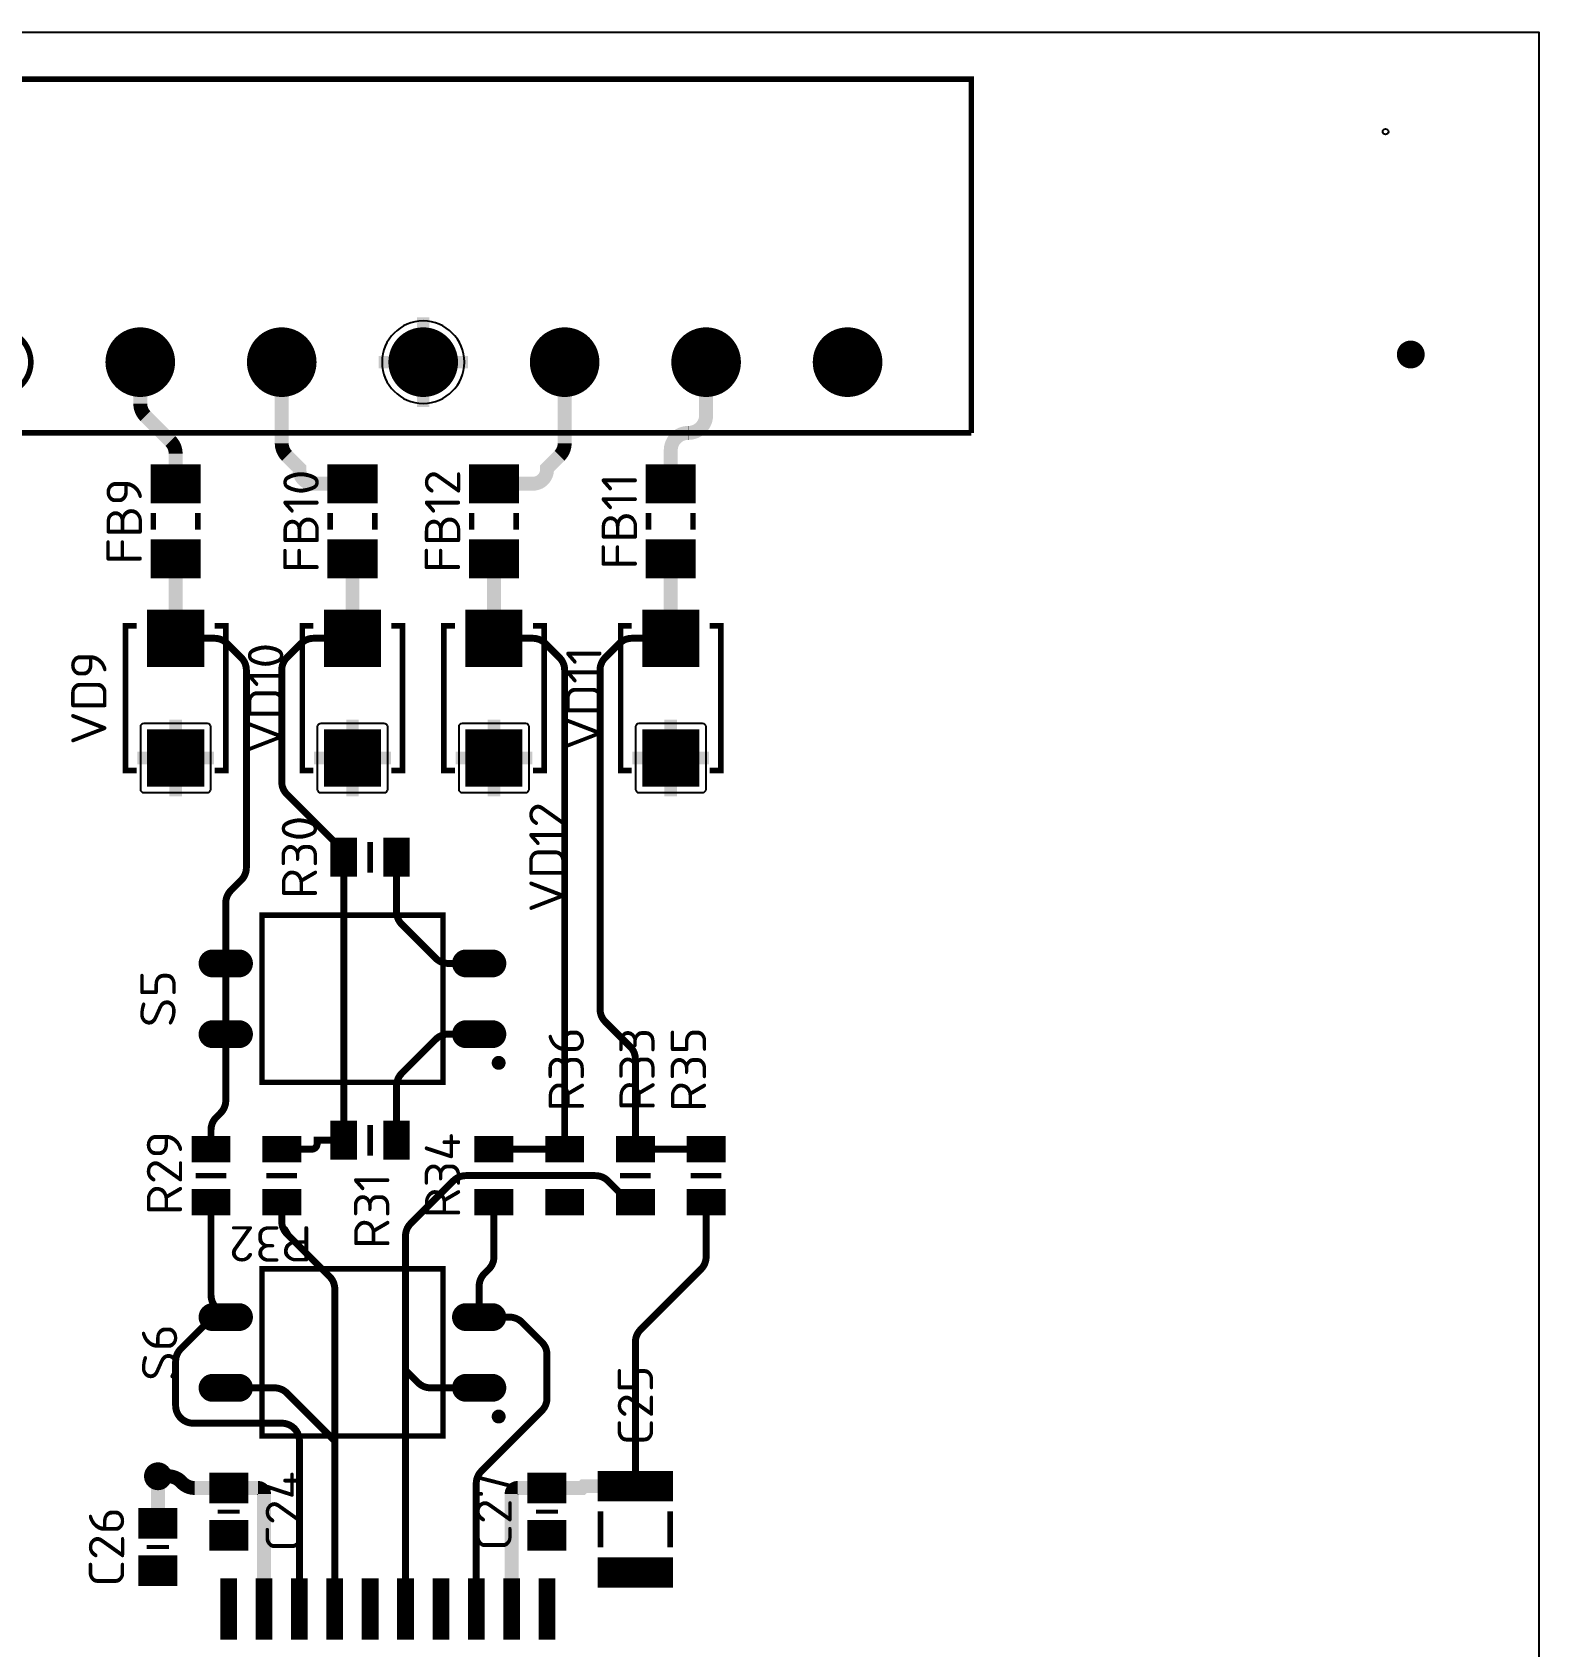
# Model space of a CAD drawing. Header units: millimetres. Extents: x 48 to 829, y 348 to 719.
# Drawn here: x 775.2 to 829.2, y 661.1 to 719.1 of the extents above; entities that cross this region are included whole.
import ezdxf
from ezdxf.enums import TextEntityAlignment as Align

# ---------------------------------------------------------------- set-up
doc = ezdxf.new("R2010")
doc.units = ezdxf.units.MM
doc.layers.add('TOP_ETCH', color=7, linetype='Continuous')
doc.styles.get("Standard").update_dxf_attribs({"font": 'txt.shx'})

msp = doc.modelspace()

# ---------------------------------------------------------------- linework, layer by layer
at = {"layer": 'TOP_ETCH', "color": 9}
msp.add_lwpolyline([(829.25, 616.25), (596, 616.25), (596, 719.12), (829.25, 719.12)], close=True, dxfattribs=at)
at = {"layer": 'TOP_ETCH'}
for points, const_width in [([(808.876, 704.735), (808.876, 717.435), (723.786, 717.435), (723.786, 704.735)], 0.2), ([(789.191, 707.275), (789.191, 708.879)], 0.45), ([(778.65, 706.19), (778.65, 708.36)], 0.2), ([(778.85, 706.14), (778.85, 708.41)], 0.2), ([(779.05, 706.126), (779.05, 708.424)], 0.2), ([(779.25, 706.147), (779.25, 708.403)], 0.2), ([(779.45, 706.205), (779.45, 708.345)], 0.2), ([(783.65, 706.222), (783.65, 708.328)], 0.2), ([(783.85, 706.156), (783.85, 708.394)], 0.2), ([(784.05, 706.127), (784.05, 708.423)], 0.2), ([(784.25, 706.134), (784.25, 708.416)], 0.2), ([(784.45, 706.177), (784.45, 708.373)], 0.2), ([(788.85, 706.177), (788.85, 708.373)], 0.2), ([(789.05, 706.134), (789.05, 708.416)], 0.2), ([(789.25, 706.127), (789.25, 708.423)], 0.2), ([(789.45, 706.155), (789.45, 708.395)], 0.2), ([(789.65, 706.221), (789.65, 708.329)], 0.2), ([(793.85, 706.205), (793.85, 708.345)], 0.2), ([(794.05, 706.147), (794.05, 708.403)], 0.2), ([(794.25, 706.126), (794.25, 708.424)], 0.2), ([(794.45, 706.14), (794.45, 708.41)], 0.2), ([(794.65, 706.19), (794.65, 708.36)], 0.2), ([(798.85, 706.24), (798.85, 708.31)], 0.2), ([(799.05, 706.166), (799.05, 708.384)], 0.2), ([(799.25, 706.13), (799.25, 708.42)], 0.2), ([(799.45, 706.13), (799.45, 708.42)], 0.2), ([(799.65, 706.165), (799.65, 708.385)], 0.2), ([(799.85, 706.239), (799.85, 708.311)], 0.2), ([(804.05, 706.19), (804.05, 708.36)], 0.2), ([(804.25, 706.14), (804.25, 708.41)], 0.2), ([(804.45, 706.126), (804.45, 708.424)], 0.2), ([(804.65, 706.147), (804.65, 708.403)], 0.2), ([(804.85, 706.205), (804.85, 708.345)], 0.2), ([(778.05, 706.675), (778.05, 707.875)], 0.2), ([(778.25, 706.431), (778.25, 708.119)], 0.2), ([(778.45, 706.283), (778.45, 708.267)], 0.2), ([(779.65, 706.306), (779.65, 708.244)], 0.2), ([(779.85, 706.468), (779.85, 708.082)], 0.2), ([(780.05, 706.742), (780.05, 707.808)], 0.2), ([(783.05, 706.832), (783.05, 707.718)], 0.2), ([(783.25, 706.513), (783.25, 708.037)], 0.2), ([(783.45, 706.334), (783.45, 708.216)], 0.2), ([(784.65, 706.26), (784.65, 708.29)], 0.2), ([(784.85, 706.394), (784.85, 708.156)], 0.2), ([(785.05, 706.612), (785.05, 707.938)], 0.2), ([(788.25, 706.614), (788.25, 707.936)], 0.2), ([(788.45, 706.396), (788.45, 708.154)], 0.2), ([(788.65, 706.261), (788.65, 708.289)], 0.2), ([(789.85, 706.333), (789.85, 708.217)], 0.2), ([(790.05, 706.511), (790.05, 708.039)], 0.2), ([(790.25, 706.827), (790.25, 707.723)], 0.2), ([(793.25, 706.746), (793.25, 707.804)], 0.2), ([(793.45, 706.47), (793.45, 708.08)], 0.2), ([(793.65, 706.308), (793.65, 708.242)], 0.2), ([(794.85, 706.282), (794.85, 708.268)], 0.2), ([(795.05, 706.43), (795.05, 708.12)], 0.2), ([(795.25, 706.672), (795.25, 707.878)], 0.2), ([(798.45, 706.561), (798.45, 707.989)], 0.2), ([(798.65, 706.364), (798.65, 708.186)], 0.2), ([(800.05, 706.362), (800.05, 708.188)], 0.2), ([(800.25, 706.558), (800.25, 707.992)], 0.2), ([(803.45, 706.675), (803.45, 707.875)], 0.2), ([(803.65, 706.431), (803.65, 708.119)], 0.2), ([(803.85, 706.283), (803.85, 708.267)], 0.2), ([(805.05, 706.306), (805.05, 708.244)], 0.2), ([(805.25, 706.468), (805.25, 708.082)], 0.2), ([(805.45, 706.742), (805.45, 707.808)], 0.2), ([(824.45, 707.207), (824.45, 707.893)], 0.2), ([(824.65, 707.151), (824.65, 707.949)], 0.2), ([(824.85, 707.201), (824.85, 707.899)], 0.2), ([(785.25, 707.117), (785.25, 707.433)], 0.2), ([(789.191, 707.275), (787.587, 707.275)], 0.45), ([(788.05, 707.132), (788.05, 707.418)], 0.2), ([(789.191, 705.671), (789.191, 707.275)], 0.45), ([(790.795, 707.275), (789.191, 707.275)], 0.45), ([(798.25, 706.943), (798.25, 707.607)], 0.2), ([(800.45, 706.937), (800.45, 707.613)], 0.2), ([(825.05, 707.487), (825.05, 707.613)], 0.2), ([(808.876, 704.735), (723.786, 704.735)], 0.2), ([(723.786, 704.735), (808.876, 704.735)], 0.2), ([(787.05, 704.707), (787.05, 704.763)], 0.2), ([(779.65, 702.31), (779.65, 703.51)], 0.2), ([(779.85, 702.31), (779.85, 703.51)], 0.2), ([(780.05, 702.31), (780.05, 703.51)], 0.2), ([(780.25, 702.31), (780.25, 703.51)], 0.2), ([(780.45, 702.31), (780.45, 703.51)], 0.2), ([(780.65, 702.31), (780.65, 703.51)], 0.2), ([(780.85, 702.31), (780.85, 703.51)], 0.2), ([(781.05, 702.31), (781.05, 703.51)], 0.2), ([(786.05, 702.31), (786.05, 703.51)], 0.2), ([(786.25, 702.31), (786.25, 703.51)], 0.2), ([(786.45, 702.31), (786.45, 703.51)], 0.2), ([(786.65, 702.31), (786.65, 703.51)], 0.2), ([(786.85, 702.31), (786.85, 703.51)], 0.2), ([(787.05, 702.31), (787.05, 703.51)], 0.2), ([(787.25, 702.31), (787.25, 703.51)], 0.2), ([(787.45, 702.31), (787.45, 703.51)], 0.2), ([(791.05, 702.31), (791.05, 703.51)], 0.2), ([(791.25, 702.31), (791.25, 703.51)], 0.2), ([(791.45, 702.31), (791.45, 703.51)], 0.2), ([(791.65, 702.31), (791.65, 703.51)], 0.2), ([(791.85, 702.31), (791.85, 703.51)], 0.2), ([(792.05, 702.31), (792.05, 703.51)], 0.2), ([(792.25, 702.31), (792.25, 703.51)], 0.2), ([(792.45, 702.31), (792.45, 703.51)], 0.2), ([(797.45, 702.31), (797.45, 703.51)], 0.2), ([(797.65, 702.31), (797.65, 703.51)], 0.2), ([(797.85, 702.31), (797.85, 703.51)], 0.2), ([(798.05, 702.31), (798.05, 703.51)], 0.2), ([(798.25, 702.31), (798.25, 703.51)], 0.2), ([(798.45, 702.31), (798.45, 703.51)], 0.2), ([(798.65, 702.31), (798.65, 703.51)], 0.2), ([(798.85, 702.31), (798.85, 703.51)], 0.2), ([(779.501, 701.26), (779.501, 701.86)], 0.2), ([(781.101, 701.26), (781.101, 701.86)], 0.2), ([(785.851, 701.26), (785.851, 701.86)], 0.2), ([(787.451, 701.26), (787.451, 701.86)], 0.2), ([(790.931, 701.26), (790.931, 701.86)], 0.2), ([(792.531, 701.26), (792.531, 701.86)], 0.2), ([(797.281, 701.26), (797.281, 701.86)], 0.2), ([(798.881, 701.26), (798.881, 701.86)], 0.2)]:
    msp.add_lwpolyline(points, dxfattribs=dict(at, const_width=const_width))
at = {"layer": 'TOP_ETCH', "const_width": 0.2}
for points in [[(775.101, 707.275, 1), (772.801, 707.275, 1)], [(780.181, 707.275, 1), (777.881, 707.275, 1)], [(785.261, 707.275, 1), (782.961, 707.275, 1)], [(790.341, 707.275, 1), (788.041, 707.275, 1)], [(795.421, 707.275, 1), (793.121, 707.275, 1)], [(800.501, 707.275, 1), (798.201, 707.275, 1)], [(805.581, 707.275, 1), (803.281, 707.275, 1)], [(825.055, 707.55, 1), (824.255, 707.55, 1)]]:
    msp.add_lwpolyline(points, format="xyb", close=True, dxfattribs=at)
at = {"layer": 'TOP_ETCH'}
msp.add_lwpolyline([(789.191, 708.754, 1), (789.191, 705.796, 1)], format="xyb", close=True, dxfattribs=at)
at = {"layer": 'TOP_ETCH', "const_width": 0.5}
for points in [[(780.301, 702.91), (780.301, 703.992, 0.198909), (780.115, 704.441), (779.217, 705.339, -0.198909), (779.031, 705.788), (779.031, 707.275)], [(786.651, 702.91), (785.251, 702.91, -0.414214), (784.746, 703.415), (784.746, 703.465), (784.297, 703.914, -0.198909), (784.111, 704.363), (784.111, 707.275)], [(791.731, 702.91), (793.131, 702.91, 0.414214), (793.636, 703.415), (793.636, 703.465), (794.085, 703.914, 0.198909), (794.271, 704.363), (794.271, 707.275)], [(798.081, 702.91), (798.081, 704.11, -0.414214), (798.706, 704.735), (798.716, 704.735, 0.414214), (799.351, 705.37), (799.351, 707.275)]]:
    msp.add_lwpolyline(points, format="xyb", dxfattribs=at)
at = {"layer": 'TOP_ETCH', "const_width": 0.2}
for points in [[(781.101, 702.31), (779.501, 702.31), (779.501, 703.51), (781.101, 703.51)], [(787.451, 702.31), (785.851, 702.31), (785.851, 703.51), (787.451, 703.51)], [(792.531, 702.31), (790.931, 702.31), (790.931, 703.51), (792.531, 703.51)], [(798.881, 702.31), (797.281, 702.31), (797.281, 703.51), (798.881, 703.51)]]:
    msp.add_lwpolyline(points, close=True, dxfattribs=at)
at = {"layer": 'TOP_ETCH', "color": 9, "const_width": 0.2}
for points in [[(781.101, 699.61), (779.501, 699.61), (779.501, 700.81), (781.101, 700.81)], [(787.451, 699.61), (785.851, 699.61), (785.851, 700.81), (787.451, 700.81)], [(792.531, 699.61), (790.931, 699.61), (790.931, 700.81), (792.531, 700.81)], [(798.881, 699.61), (797.281, 699.61), (797.281, 700.81), (798.881, 700.81)], [(781.226, 696.435), (779.376, 696.435), (779.376, 698.285), (781.226, 698.285)], [(787.576, 696.435), (785.726, 696.435), (785.726, 698.285), (787.576, 698.285)], [(792.656, 696.435), (790.806, 696.435), (790.806, 698.285), (792.656, 698.285)], [(799.006, 696.435), (797.156, 696.435), (797.156, 698.285), (799.006, 698.285)], [(781.226, 692.135), (779.376, 692.135), (779.376, 693.985), (781.226, 693.985)], [(787.576, 692.135), (785.726, 692.135), (785.726, 693.985), (787.576, 693.985)], [(792.656, 692.135), (790.806, 692.135), (790.806, 693.985), (792.656, 693.985)], [(799.006, 692.135), (797.156, 692.135), (797.156, 693.985), (799.006, 693.985)], [(786.711, 688.895), (785.961, 688.895), (785.961, 690.095), (786.711, 690.095)], [(788.611, 688.895), (787.861, 688.895), (787.861, 690.095), (788.611, 690.095)], [(786.711, 678.735), (785.961, 678.735), (785.961, 679.935), (786.711, 679.935)], [(788.611, 678.735), (787.861, 678.735), (787.861, 679.935), (788.611, 679.935)], [(782.171, 678.64), (780.971, 678.64), (780.971, 679.39), (782.171, 679.39)], [(784.711, 678.64), (783.511, 678.64), (783.511, 679.39), (784.711, 679.39)], [(792.331, 678.64), (791.131, 678.64), (791.131, 679.39), (792.331, 679.39)], [(794.871, 678.64), (793.671, 678.64), (793.671, 679.39), (794.871, 679.39)], [(797.411, 678.64), (796.211, 678.64), (796.211, 679.39), (797.411, 679.39)], [(799.951, 678.64), (798.751, 678.64), (798.751, 679.39), (799.951, 679.39)], [(782.171, 676.74), (780.971, 676.74), (780.971, 677.49), (782.171, 677.49)], [(784.711, 676.74), (783.511, 676.74), (783.511, 677.49), (784.711, 677.49)], [(792.331, 676.74), (791.131, 676.74), (791.131, 677.49), (792.331, 677.49)], [(794.871, 676.74), (793.671, 676.74), (793.671, 677.49), (794.871, 677.49)], [(797.411, 676.74), (796.211, 676.74), (796.211, 677.49), (797.411, 677.49)], [(799.951, 676.74), (798.751, 676.74), (798.751, 677.49), (799.951, 677.49)], [(782.806, 666.4), (781.606, 666.4), (781.606, 667.3), (782.806, 667.3)], [(794.236, 666.4), (793.036, 666.4), (793.036, 667.3), (794.236, 667.3)], [(798.061, 666.465), (795.561, 666.465), (795.561, 667.365), (798.061, 667.365)], [(780.266, 665.13), (779.066, 665.13), (779.066, 666.03), (780.266, 666.03)], [(782.806, 664.7), (781.606, 664.7), (781.606, 665.6), (782.806, 665.6)], [(794.236, 664.7), (793.036, 664.7), (793.036, 665.6), (794.236, 665.6)], [(780.266, 663.43), (779.066, 663.43), (779.066, 664.33), (780.266, 664.33)], [(798.061, 663.365), (795.561, 663.365), (795.561, 664.265), (798.061, 664.265)], [(782.406, 661.5), (782.006, 661.5), (782.006, 663.5), (782.406, 663.5)], [(783.676, 661.5), (783.276, 661.5), (783.276, 663.5), (783.676, 663.5)], [(784.946, 661.5), (784.546, 661.5), (784.546, 663.5), (784.946, 663.5)], [(786.216, 661.5), (785.816, 661.5), (785.816, 663.5), (786.216, 663.5)], [(787.486, 661.5), (787.086, 661.5), (787.086, 663.5), (787.486, 663.5)], [(788.756, 661.5), (788.356, 661.5), (788.356, 663.5), (788.756, 663.5)], [(790.026, 661.5), (789.626, 661.5), (789.626, 663.5), (790.026, 663.5)], [(791.296, 661.5), (790.896, 661.5), (790.896, 663.5), (791.296, 663.5)], [(792.566, 661.5), (792.166, 661.5), (792.166, 663.5), (792.566, 663.5)], [(793.836, 661.5), (793.436, 661.5), (793.436, 663.5), (793.836, 663.5)]]:
    msp.add_lwpolyline(points, close=True, dxfattribs=at)
at = {"layer": 'TOP_ETCH', "color": 9}
for points, const_width in [([(779.65, 699.61), (779.65, 700.81)], 0.2), ([(779.85, 699.61), (779.85, 700.81)], 0.2), ([(780.05, 699.61), (780.05, 700.81)], 0.2), ([(780.25, 699.61), (780.25, 700.81)], 0.2), ([(780.45, 699.61), (780.45, 700.81)], 0.2), ([(780.65, 699.61), (780.65, 700.81)], 0.2), ([(780.85, 699.61), (780.85, 700.81)], 0.2), ([(781.05, 699.61), (781.05, 700.81)], 0.2), ([(786.05, 699.61), (786.05, 700.81)], 0.2), ([(786.25, 699.61), (786.25, 700.81)], 0.2), ([(786.45, 699.61), (786.45, 700.81)], 0.2), ([(786.65, 699.61), (786.65, 700.81)], 0.2), ([(786.85, 699.61), (786.85, 700.81)], 0.2), ([(787.05, 699.61), (787.05, 700.81)], 0.2), ([(787.25, 699.61), (787.25, 700.81)], 0.2), ([(787.45, 699.61), (787.45, 700.81)], 0.2), ([(791.05, 699.61), (791.05, 700.81)], 0.2), ([(791.25, 699.61), (791.25, 700.81)], 0.2), ([(791.45, 699.61), (791.45, 700.81)], 0.2), ([(791.65, 699.61), (791.65, 700.81)], 0.2), ([(791.85, 699.61), (791.85, 700.81)], 0.2), ([(792.05, 699.61), (792.05, 700.81)], 0.2), ([(792.25, 699.61), (792.25, 700.81)], 0.2), ([(792.45, 699.61), (792.45, 700.81)], 0.2), ([(797.45, 699.61), (797.45, 700.81)], 0.2), ([(797.65, 699.61), (797.65, 700.81)], 0.2), ([(797.85, 699.61), (797.85, 700.81)], 0.2), ([(798.05, 699.61), (798.05, 700.81)], 0.2), ([(798.25, 699.61), (798.25, 700.81)], 0.2), ([(798.45, 699.61), (798.45, 700.81)], 0.2), ([(798.65, 699.61), (798.65, 700.81)], 0.2), ([(798.85, 699.61), (798.85, 700.81)], 0.2), ([(780.301, 700.21), (780.301, 697.36)], 0.5), ([(786.651, 700.21), (786.651, 697.36)], 0.5), ([(791.731, 700.21), (791.731, 697.36)], 0.5), ([(798.081, 700.21), (798.081, 697.36)], 0.5), ([(779.45, 696.435), (779.45, 698.285)], 0.2), ([(779.65, 696.435), (779.65, 698.285)], 0.2), ([(779.85, 696.435), (779.85, 698.285)], 0.2), ([(780.05, 696.435), (780.05, 698.285)], 0.2), ([(780.25, 696.435), (780.25, 698.285)], 0.2), ([(780.45, 696.435), (780.45, 698.285)], 0.2), ([(780.65, 696.435), (780.65, 698.285)], 0.2), ([(780.85, 696.435), (780.85, 698.285)], 0.2), ([(781.05, 696.435), (781.05, 698.285)], 0.2), ([(785.85, 696.435), (785.85, 698.285)], 0.2), ([(786.05, 696.435), (786.05, 698.285)], 0.2), ([(786.25, 696.435), (786.25, 698.285)], 0.2), ([(786.45, 696.435), (786.45, 698.285)], 0.2), ([(786.65, 696.435), (786.65, 698.285)], 0.2), ([(786.85, 696.435), (786.85, 698.285)], 0.2), ([(787.05, 696.435), (787.05, 698.285)], 0.2), ([(787.25, 696.435), (787.25, 698.285)], 0.2), ([(787.45, 696.435), (787.45, 698.285)], 0.2), ([(790.85, 696.435), (790.85, 698.285)], 0.2), ([(791.05, 696.435), (791.05, 698.285)], 0.2), ([(791.25, 696.435), (791.25, 698.285)], 0.2), ([(791.45, 696.435), (791.45, 698.285)], 0.2), ([(791.65, 696.435), (791.65, 698.285)], 0.2), ([(791.85, 696.435), (791.85, 698.285)], 0.2), ([(792.05, 696.435), (792.05, 698.285)], 0.2), ([(792.25, 696.435), (792.25, 698.285)], 0.2), ([(792.45, 696.435), (792.45, 698.285)], 0.2), ([(792.65, 696.435), (792.65, 698.285)], 0.2), ([(797.25, 696.435), (797.25, 698.285)], 0.2), ([(797.45, 696.435), (797.45, 698.285)], 0.2), ([(797.65, 696.435), (797.65, 698.285)], 0.2), ([(797.85, 696.435), (797.85, 698.285)], 0.2), ([(798.05, 696.435), (798.05, 698.285)], 0.2), ([(798.25, 696.435), (798.25, 698.285)], 0.2), ([(798.45, 696.435), (798.45, 698.285)], 0.2), ([(798.65, 696.435), (798.65, 698.285)], 0.2), ([(798.85, 696.435), (798.85, 698.285)], 0.2), ([(778.901, 697.81), (778.501, 697.81), (778.501, 692.61), (778.901, 692.61)], 0.2), ([(781.701, 697.81), (782.101, 697.81), (782.101, 692.61), (781.701, 692.61)], 0.2), ([(785.251, 697.81), (784.851, 697.81), (784.851, 692.61), (785.251, 692.61)], 0.2), ([(788.051, 697.81), (788.451, 697.81), (788.451, 692.61), (788.051, 692.61)], 0.2), ([(790.331, 697.81), (789.931, 697.81), (789.931, 692.61), (790.331, 692.61)], 0.2), ([(793.131, 697.81), (793.531, 697.81), (793.531, 692.61), (793.131, 692.61)], 0.2), ([(796.681, 697.81), (796.281, 697.81), (796.281, 692.61), (796.681, 692.61)], 0.2), ([(799.481, 697.81), (799.881, 697.81), (799.881, 692.61), (799.481, 692.61)], 0.2), ([(780.301, 693.06), (780.301, 694.439)], 0.45), ([(786.651, 693.06), (786.651, 694.439)], 0.45), ([(791.731, 693.06), (791.731, 694.439)], 0.45), ([(798.081, 693.06), (798.081, 694.439)], 0.45), ([(779.45, 692.135), (779.45, 693.985)], 0.2), ([(779.65, 692.135), (779.65, 693.985)], 0.2), ([(779.85, 692.135), (779.85, 693.985)], 0.2), ([(780.05, 692.135), (780.05, 693.985)], 0.2), ([(780.25, 692.135), (780.25, 693.985)], 0.2), ([(780.45, 692.135), (780.45, 693.985)], 0.2), ([(780.65, 692.135), (780.65, 693.985)], 0.2), ([(780.85, 692.135), (780.85, 693.985)], 0.2), ([(781.05, 692.135), (781.05, 693.985)], 0.2), ([(785.85, 692.135), (785.85, 693.985)], 0.2), ([(786.05, 692.135), (786.05, 693.985)], 0.2), ([(786.25, 692.135), (786.25, 693.985)], 0.2), ([(786.45, 692.135), (786.45, 693.985)], 0.2), ([(786.65, 692.135), (786.65, 693.985)], 0.2), ([(786.85, 692.135), (786.85, 693.985)], 0.2), ([(787.05, 692.135), (787.05, 693.985)], 0.2), ([(787.25, 692.135), (787.25, 693.985)], 0.2), ([(787.45, 692.135), (787.45, 693.985)], 0.2), ([(790.85, 692.135), (790.85, 693.985)], 0.2), ([(791.05, 692.135), (791.05, 693.985)], 0.2), ([(791.25, 692.135), (791.25, 693.985)], 0.2), ([(791.45, 692.135), (791.45, 693.985)], 0.2), ([(791.65, 692.135), (791.65, 693.985)], 0.2), ([(791.85, 692.135), (791.85, 693.985)], 0.2), ([(792.05, 692.135), (792.05, 693.985)], 0.2), ([(792.25, 692.135), (792.25, 693.985)], 0.2), ([(792.45, 692.135), (792.45, 693.985)], 0.2), ([(792.65, 692.135), (792.65, 693.985)], 0.2), ([(797.25, 692.135), (797.25, 693.985)], 0.2), ([(797.45, 692.135), (797.45, 693.985)], 0.2), ([(797.65, 692.135), (797.65, 693.985)], 0.2), ([(797.85, 692.135), (797.85, 693.985)], 0.2), ([(798.05, 692.135), (798.05, 693.985)], 0.2), ([(798.25, 692.135), (798.25, 693.985)], 0.2), ([(798.45, 692.135), (798.45, 693.985)], 0.2), ([(798.65, 692.135), (798.65, 693.985)], 0.2), ([(798.85, 692.135), (798.85, 693.985)], 0.2), ([(780.301, 693.06), (778.922, 693.06)], 0.45), ([(780.301, 691.681), (780.301, 693.06)], 0.45), ([(781.68, 693.06), (780.301, 693.06)], 0.45), ([(786.651, 693.06), (785.272, 693.06)], 0.45), ([(786.651, 691.681), (786.651, 693.06)], 0.45), ([(788.03, 693.06), (786.651, 693.06)], 0.45), ([(791.731, 693.06), (790.352, 693.06)], 0.45), ([(791.731, 691.681), (791.731, 693.06)], 0.45), ([(793.11, 693.06), (791.731, 693.06)], 0.45), ([(798.081, 693.06), (796.702, 693.06)], 0.45), ([(798.081, 691.681), (798.081, 693.06)], 0.45), ([(799.46, 693.06), (798.081, 693.06)], 0.45), ([(786.05, 688.895), (786.05, 690.095)], 0.2), ([(786.25, 688.895), (786.25, 690.095)], 0.2), ([(786.45, 688.895), (786.45, 690.095)], 0.2), ([(786.65, 688.895), (786.65, 690.095)], 0.2), ([(787.286, 688.945), (787.286, 690.045)], 0.2), ([(788.05, 688.895), (788.05, 690.095)], 0.2), ([(788.25, 688.895), (788.25, 690.095)], 0.2), ([(788.45, 688.895), (788.45, 690.095)], 0.2), ([(786.336, 679.335), (786.336, 689.495)], 0.25), ([(789.901, 687.415), (789.901, 681.415), (783.401, 681.415), (783.401, 687.415), (789.901, 687.415)], 0.2), ([(781.25, 685.549), (781.25, 685.821)], 0.2), ([(781.45, 685.326), (781.45, 686.044)], 0.2), ([(781.65, 685.285), (781.65, 686.085)], 0.2), ([(781.85, 685.285), (781.85, 686.085)], 0.2), ([(782.05, 685.285), (782.05, 686.085)], 0.2), ([(782.101, 683.145), (782.101, 685.685)], 0.25), ([(782.25, 685.285), (782.25, 686.085)], 0.2), ([(782.45, 685.285), (782.45, 686.085)], 0.2), ([(782.65, 685.292), (782.65, 686.078)], 0.2), ([(782.85, 685.394), (782.85, 685.976)], 0.2), ([(790.45, 685.396), (790.45, 685.974)], 0.2), ([(790.65, 685.293), (790.65, 686.077)], 0.2), ([(790.85, 685.285), (790.85, 686.085)], 0.2), ([(791.05, 685.285), (791.05, 686.085)], 0.2), ([(791.25, 685.285), (791.25, 686.085)], 0.2), ([(791.45, 685.285), (791.45, 686.085)], 0.2), ([(791.65, 685.285), (791.65, 686.085)], 0.2), ([(791.85, 685.325), (791.85, 686.045)], 0.2), ([(792.05, 685.544), (792.05, 685.826)], 0.2), ([(781.45, 682.786), (781.45, 683.504)], 0.2), ([(781.65, 682.745), (781.65, 683.545)], 0.2), ([(781.85, 682.745), (781.85, 683.545)], 0.2), ([(782.05, 682.745), (782.05, 683.545)], 0.2), ([(782.25, 682.745), (782.25, 683.545)], 0.2), ([(782.45, 682.745), (782.45, 683.545)], 0.2), ([(782.65, 682.752), (782.65, 683.538)], 0.2), ([(782.85, 682.854), (782.85, 683.436)], 0.2), ([(790.45, 682.856), (790.45, 683.434)], 0.2), ([(790.65, 682.753), (790.65, 683.537)], 0.2), ([(790.85, 682.745), (790.85, 683.545)], 0.2), ([(791.05, 682.745), (791.05, 683.545)], 0.2), ([(791.25, 682.745), (791.25, 683.545)], 0.2), ([(791.45, 682.745), (791.45, 683.545)], 0.2), ([(791.65, 682.745), (791.65, 683.545)], 0.2), ([(791.85, 682.785), (791.85, 683.505)], 0.2), ([(781.25, 683.009), (781.25, 683.281)], 0.2), ([(792.05, 683.004), (792.05, 683.286)], 0.2), ([(786.05, 678.735), (786.05, 679.935)], 0.2), ([(786.25, 678.735), (786.25, 679.935)], 0.2), ([(786.45, 678.735), (786.45, 679.935)], 0.2), ([(786.65, 678.735), (786.65, 679.935)], 0.2), ([(788.05, 678.735), (788.05, 679.935)], 0.2), ([(788.25, 678.735), (788.25, 679.935)], 0.2), ([(788.45, 678.735), (788.45, 679.935)], 0.2), ([(781.05, 678.64), (781.05, 679.39)], 0.2), ([(781.25, 678.64), (781.25, 679.39)], 0.2), ([(781.45, 678.64), (781.45, 679.39)], 0.2), ([(781.65, 678.64), (781.65, 679.39)], 0.2), ([(781.85, 678.64), (781.85, 679.39)], 0.2), ([(782.05, 678.64), (782.05, 679.39)], 0.2), ([(783.65, 678.64), (783.65, 679.39)], 0.2), ([(783.85, 678.64), (783.85, 679.39)], 0.2), ([(784.05, 678.64), (784.05, 679.39)], 0.2), ([(784.25, 678.64), (784.25, 679.39)], 0.2), ([(784.45, 678.64), (784.45, 679.39)], 0.2), ([(784.65, 678.64), (784.65, 679.39)], 0.2), ([(787.286, 678.785), (787.286, 679.885)], 0.2), ([(791.25, 678.64), (791.25, 679.39)], 0.2), ([(791.45, 678.64), (791.45, 679.39)], 0.2), ([(791.65, 678.64), (791.65, 679.39)], 0.2), ([(791.85, 678.64), (791.85, 679.39)], 0.2), ([(792.05, 678.64), (792.05, 679.39)], 0.2), ([(792.25, 678.64), (792.25, 679.39)], 0.2), ([(793.85, 678.64), (793.85, 679.39)], 0.2), ([(794.05, 678.64), (794.05, 679.39)], 0.2), ([(794.25, 678.64), (794.25, 679.39)], 0.2), ([(794.45, 678.64), (794.45, 679.39)], 0.2), ([(794.65, 678.64), (794.65, 679.39)], 0.2), ([(794.85, 678.64), (794.85, 679.39)], 0.2), ([(796.25, 678.64), (796.25, 679.39)], 0.2), ([(796.45, 678.64), (796.45, 679.39)], 0.2), ([(796.65, 678.64), (796.65, 679.39)], 0.2), ([(796.85, 678.64), (796.85, 679.39)], 0.2), ([(797.05, 678.64), (797.05, 679.39)], 0.2), ([(797.25, 678.64), (797.25, 679.39)], 0.2), ([(798.85, 678.64), (798.85, 679.39)], 0.2), ([(799.05, 678.64), (799.05, 679.39)], 0.2), ([(799.25, 678.64), (799.25, 679.39)], 0.2), ([(799.45, 678.64), (799.45, 679.39)], 0.2), ([(799.65, 678.64), (799.65, 679.39)], 0.2), ([(799.85, 678.64), (799.85, 679.39)], 0.2), ([(791.731, 679.015), (794.271, 679.015)], 0.25), ([(799.351, 679.015), (796.811, 679.015)], 0.25), ([(782.121, 678.065), (781.021, 678.065)], 0.2), ([(784.661, 678.065), (783.561, 678.065)], 0.2), ([(792.281, 678.065), (791.181, 678.065)], 0.2), ([(794.821, 678.065), (793.721, 678.065)], 0.2), ([(797.361, 678.065), (796.261, 678.065)], 0.2), ([(799.901, 678.065), (798.801, 678.065)], 0.2), ([(781.05, 676.74), (781.05, 677.49)], 0.2), ([(781.25, 676.74), (781.25, 677.49)], 0.2), ([(781.45, 676.74), (781.45, 677.49)], 0.2), ([(781.65, 676.74), (781.65, 677.49)], 0.2), ([(781.85, 676.74), (781.85, 677.49)], 0.2), ([(782.05, 676.74), (782.05, 677.49)], 0.2), ([(783.65, 676.74), (783.65, 677.49)], 0.2), ([(783.85, 676.74), (783.85, 677.49)], 0.2), ([(784.05, 676.74), (784.05, 677.49)], 0.2), ([(784.25, 676.74), (784.25, 677.49)], 0.2), ([(784.45, 676.74), (784.45, 677.49)], 0.2), ([(784.65, 676.74), (784.65, 677.49)], 0.2), ([(791.25, 676.74), (791.25, 677.49)], 0.2), ([(791.45, 676.74), (791.45, 677.49)], 0.2), ([(791.65, 676.74), (791.65, 677.49)], 0.2), ([(791.85, 676.74), (791.85, 677.49)], 0.2), ([(792.05, 676.74), (792.05, 677.49)], 0.2), ([(792.25, 676.74), (792.25, 677.49)], 0.2), ([(793.85, 676.74), (793.85, 677.49)], 0.2), ([(794.05, 676.74), (794.05, 677.49)], 0.2), ([(794.25, 676.74), (794.25, 677.49)], 0.2), ([(794.45, 676.74), (794.45, 677.49)], 0.2), ([(794.65, 676.74), (794.65, 677.49)], 0.2), ([(794.85, 676.74), (794.85, 677.49)], 0.2), ([(796.25, 676.74), (796.25, 677.49)], 0.2), ([(796.45, 676.74), (796.45, 677.49)], 0.2), ([(796.65, 676.74), (796.65, 677.49)], 0.2), ([(796.85, 676.74), (796.85, 677.49)], 0.2), ([(797.05, 676.74), (797.05, 677.49)], 0.2), ([(797.25, 676.74), (797.25, 677.49)], 0.2), ([(798.85, 676.74), (798.85, 677.49)], 0.2), ([(799.05, 676.74), (799.05, 677.49)], 0.2), ([(799.25, 676.74), (799.25, 677.49)], 0.2), ([(799.45, 676.74), (799.45, 677.49)], 0.2), ([(799.65, 676.74), (799.65, 677.49)], 0.2), ([(799.85, 676.74), (799.85, 677.49)], 0.2), ([(789.901, 674.715), (789.901, 668.715), (783.401, 668.715), (783.401, 674.715), (789.901, 674.715)], 0.2), ([(781.25, 672.849), (781.25, 673.121)], 0.2), ([(781.45, 672.626), (781.45, 673.344)], 0.2), ([(781.65, 672.585), (781.65, 673.385)], 0.2), ([(781.85, 672.585), (781.85, 673.385)], 0.2), ([(782.05, 672.585), (782.05, 673.385)], 0.2), ([(782.25, 672.585), (782.25, 673.385)], 0.2), ([(782.45, 672.585), (782.45, 673.385)], 0.2), ([(782.65, 672.592), (782.65, 673.378)], 0.2), ([(782.85, 672.694), (782.85, 673.276)], 0.2), ([(790.45, 672.696), (790.45, 673.274)], 0.2), ([(790.65, 672.593), (790.65, 673.377)], 0.2), ([(790.85, 672.585), (790.85, 673.385)], 0.2), ([(791.05, 672.585), (791.05, 673.385)], 0.2), ([(791.25, 672.585), (791.25, 673.385)], 0.2), ([(791.45, 672.585), (791.45, 673.385)], 0.2), ([(791.65, 672.585), (791.65, 673.385)], 0.2), ([(791.85, 672.625), (791.85, 673.345)], 0.2), ([(792.05, 672.844), (792.05, 673.126)], 0.2), ([(781.45, 670.086), (781.45, 670.804)], 0.2), ([(781.65, 670.045), (781.65, 670.845)], 0.2), ([(781.85, 670.045), (781.85, 670.845)], 0.2), ([(782.05, 670.045), (782.05, 670.845)], 0.2), ([(782.25, 670.045), (782.25, 670.845)], 0.2), ([(782.45, 670.045), (782.45, 670.845)], 0.2), ([(782.65, 670.052), (782.65, 670.838)], 0.2), ([(782.85, 670.154), (782.85, 670.736)], 0.2), ([(788.556, 662.5), (788.556, 671.08)], 0.25), ([(790.45, 670.156), (790.45, 670.734)], 0.2), ([(790.65, 670.053), (790.65, 670.837)], 0.2), ([(790.85, 670.045), (790.85, 670.845)], 0.2), ([(791.05, 670.045), (791.05, 670.845)], 0.2), ([(791.25, 670.045), (791.25, 670.845)], 0.2), ([(791.45, 670.045), (791.45, 670.845)], 0.2), ([(791.65, 670.045), (791.65, 670.845)], 0.2), ([(791.85, 670.085), (791.85, 670.805)], 0.2), ([(781.25, 670.309), (781.25, 670.581)], 0.2), ([(792.05, 670.304), (792.05, 670.586)], 0.2), ([(786.016, 662.5), (786.016, 668.54)], 0.25), ([(779.45, 666.934), (779.45, 667.606)], 0.2), ([(779.666, 665.58), (779.666, 667.27)], 0.5), ([(779.65, 666.871), (779.65, 667.669)], 0.2), ([(779.85, 666.915), (779.85, 667.625)], 0.2), ([(780.05, 667.158), (780.05, 667.382)], 0.2), ([(781.65, 666.4), (781.65, 667.3)], 0.2), ([(781.85, 666.4), (781.85, 667.3)], 0.2), ([(782.05, 666.4), (782.05, 667.3)], 0.2), ([(782.25, 666.4), (782.25, 667.3)], 0.2), ([(782.45, 666.4), (782.45, 667.3)], 0.2), ([(782.65, 666.4), (782.65, 667.3)], 0.2), ([(793.05, 666.4), (793.05, 667.3)], 0.2), ([(793.25, 666.4), (793.25, 667.3)], 0.2), ([(793.45, 666.4), (793.45, 667.3)], 0.2), ([(793.65, 666.4), (793.65, 667.3)], 0.2), ([(793.85, 666.4), (793.85, 667.3)], 0.2), ([(794.05, 666.4), (794.05, 667.3)], 0.2), ([(795.65, 666.465), (795.65, 667.365)], 0.2), ([(795.85, 666.465), (795.85, 667.365)], 0.2), ([(796.05, 666.465), (796.05, 667.365)], 0.2), ([(796.25, 666.465), (796.25, 667.365)], 0.2), ([(796.45, 666.465), (796.45, 667.365)], 0.2), ([(796.65, 666.465), (796.65, 667.365)], 0.2), ([(796.85, 666.465), (796.85, 667.365)], 0.2), ([(797.05, 666.465), (797.05, 667.365)], 0.2), ([(797.25, 666.465), (797.25, 667.365)], 0.2), ([(797.45, 666.465), (797.45, 667.365)], 0.2), ([(797.65, 666.465), (797.65, 667.365)], 0.2), ([(797.85, 666.465), (797.85, 667.365)], 0.2), ([(798.05, 666.465), (798.05, 667.365)], 0.2), ([(796.811, 666.915), (794.961, 666.915), (794.896, 666.85), (793.636, 666.85)], 0.5), ([(779.25, 665.13), (779.25, 666.03)], 0.2), ([(779.45, 665.13), (779.45, 666.03)], 0.2), ([(779.65, 665.13), (779.65, 666.03)], 0.2), ([(779.85, 665.13), (779.85, 666.03)], 0.2), ([(780.05, 665.13), (780.05, 666.03)], 0.2), ([(780.25, 665.13), (780.25, 666.03)], 0.2), ([(795.561, 666.015), (795.561, 664.715)], 0.2), ([(798.061, 666.015), (798.061, 664.715)], 0.2), ([(781.65, 664.7), (781.65, 665.6)], 0.2), ([(781.806, 666), (782.606, 666)], 0.15), ([(781.85, 664.7), (781.85, 665.6)], 0.2), ([(782.05, 664.7), (782.05, 665.6)], 0.2), ([(782.25, 664.7), (782.25, 665.6)], 0.2), ([(782.45, 664.7), (782.45, 665.6)], 0.2), ([(782.65, 664.7), (782.65, 665.6)], 0.2), ([(793.05, 664.7), (793.05, 665.6)], 0.2), ([(793.25, 664.7), (793.25, 665.6)], 0.2), ([(793.236, 666), (794.036, 666)], 0.15), ([(793.45, 664.7), (793.45, 665.6)], 0.2), ([(793.65, 664.7), (793.65, 665.6)], 0.2), ([(793.85, 664.7), (793.85, 665.6)], 0.2), ([(794.05, 664.7), (794.05, 665.6)], 0.2), ([(779.25, 663.43), (779.25, 664.33)], 0.2), ([(779.266, 664.73), (780.066, 664.73)], 0.15), ([(779.45, 663.43), (779.45, 664.33)], 0.2), ([(779.65, 663.43), (779.65, 664.33)], 0.2), ([(779.85, 663.43), (779.85, 664.33)], 0.2), ([(780.05, 663.43), (780.05, 664.33)], 0.2), ([(780.25, 663.43), (780.25, 664.33)], 0.2), ([(795.65, 663.365), (795.65, 664.265)], 0.2), ([(795.85, 663.365), (795.85, 664.265)], 0.2), ([(796.05, 663.365), (796.05, 664.265)], 0.2), ([(796.25, 663.365), (796.25, 664.265)], 0.2), ([(796.45, 663.365), (796.45, 664.265)], 0.2), ([(796.65, 663.365), (796.65, 664.265)], 0.2), ([(796.85, 663.365), (796.85, 664.265)], 0.2), ([(797.05, 663.365), (797.05, 664.265)], 0.2), ([(797.25, 663.365), (797.25, 664.265)], 0.2), ([(797.45, 663.365), (797.45, 664.265)], 0.2), ([(797.65, 663.365), (797.65, 664.265)], 0.2), ([(797.85, 663.365), (797.85, 664.265)], 0.2), ([(798.05, 663.365), (798.05, 664.265)], 0.2), ([(782.05, 661.5), (782.05, 663.5)], 0.2), ([(782.25, 661.5), (782.25, 663.5)], 0.2), ([(783.45, 661.5), (783.45, 663.5)], 0.2), ([(783.65, 661.5), (783.65, 663.5)], 0.2), ([(784.65, 661.5), (784.65, 663.5)], 0.2), ([(784.85, 661.5), (784.85, 663.5)], 0.2), ([(785.85, 661.5), (785.85, 663.5)], 0.2), ([(786.05, 661.5), (786.05, 663.5)], 0.2), ([(787.25, 661.5), (787.25, 663.5)], 0.2), ([(787.45, 661.5), (787.45, 663.5)], 0.2), ([(788.45, 661.5), (788.45, 663.5)], 0.2), ([(788.65, 661.5), (788.65, 663.5)], 0.2), ([(789.65, 661.5), (789.65, 663.5)], 0.2), ([(789.85, 661.5), (789.85, 663.5)], 0.2), ([(791.05, 661.5), (791.05, 663.5)], 0.2), ([(791.25, 661.5), (791.25, 663.5)], 0.2), ([(792.25, 661.5), (792.25, 663.5)], 0.2), ([(792.45, 661.5), (792.45, 663.5)], 0.2), ([(793.45, 661.5), (793.45, 663.5)], 0.2), ([(793.65, 661.5), (793.65, 663.5)], 0.2)]:
    msp.add_lwpolyline(points, dxfattribs=dict(at, const_width=const_width))
for points, const_width in [([(782.101, 685.685), (782.101, 687.857, -0.198909), (782.287, 688.306), (782.655, 688.674, 0.198909), (782.841, 689.123), (782.841, 696.217, 0.198909), (782.655, 696.666), (782.147, 697.174, 0.198909), (781.698, 697.36), (780.301, 697.36)], 0.25), ([(786.336, 689.495, 0.198924), (786.177, 689.879), (784.297, 691.759, -0.198909), (784.111, 692.208), (784.111, 696.217, -0.198909), (784.297, 696.666), (784.805, 697.174, -0.198909), (785.254, 697.36), (786.651, 697.36)], 0.25), ([(794.271, 679.015), (794.271, 696.217, 0.198909), (794.085, 696.666), (793.577, 697.174, 0.198909), (793.128, 697.36), (791.731, 697.36)], 0.25), ([(796.811, 679.015), (796.811, 682.247, 0.198909), (796.625, 682.696), (795.727, 683.594, -0.198909), (795.541, 684.043), (795.541, 696.217, -0.198909), (795.727, 696.666), (796.235, 697.174, -0.198909), (796.684, 697.36), (798.081, 697.36)], 0.25), ([(788.236, 689.495), (788.236, 687.538, 0.198909), (788.422, 687.089), (789.64, 685.871, 0.198909), (790.089, 685.685), (791.201, 685.685)], 0.25), ([(781.571, 679.015), (781.571, 679.707, -0.198909), (781.757, 680.156), (781.915, 680.314, 0.198909), (782.101, 680.763), (782.101, 683.145)], 0.25), ([(788.236, 679.335), (788.236, 681.292, -0.198909), (788.422, 681.741), (789.64, 682.959, -0.198909), (790.089, 683.145), (791.201, 683.145)], 0.25), ([(791.901, 682.24, 1), (791.901, 681.99, 1), (791.901, 682.24)], 0.25), ([(786.336, 679.335), (785.381, 679.335), (785.381, 679.209, -0.414214), (785.187, 679.015), (784.111, 679.015)], 0.25), ([(796.811, 677.115, -0.198924), (796.427, 677.274), (795.822, 677.879, 0.198909), (795.373, 678.065), (790.724, 678.065, 0.198909), (790.275, 677.879), (788.742, 676.346, 0.198909), (788.556, 675.897), (788.556, 671.08)], 0.25), ([(781.571, 677.115), (781.571, 673.778, 0.198909), (781.757, 673.329), (782.101, 672.985)], 0.25), ([(784.111, 677.115), (784.111, 676.423, 0.198909), (784.297, 675.974), (785.83, 674.441, -0.198909), (786.016, 673.992), (786.016, 668.54)], 0.25), ([(791.731, 677.115), (791.731, 675.153, -0.198909), (791.545, 674.704), (791.387, 674.546, 0.198909), (791.201, 674.097), (791.201, 672.985)], 0.25), ([(796.811, 666.915), (796.811, 672.087, -0.198909), (796.997, 672.536), (799.165, 674.704, 0.198909), (799.351, 675.153), (799.351, 677.115)], 0.25), ([(784.746, 662.5), (784.746, 668.54, 0.414214), (784.111, 669.175), (780.936, 669.175, -0.414214), (780.301, 669.81), (780.301, 671.397, -0.198909), (780.487, 671.846), (781.44, 672.799, -0.198909), (781.889, 672.985), (782.101, 672.985)], 0.25), ([(791.096, 662.5), (791.096, 667.007, -0.198909), (791.282, 667.456), (793.45, 669.624, 0.198909), (793.636, 670.073), (793.636, 671.638, 0.198909), (793.45, 672.087), (792.738, 672.799, 0.198909), (792.289, 672.985), (791.201, 672.985)], 0.25), ([(791.201, 670.445), (789.454, 670.445, -0.198909), (789.005, 670.631), (788.556, 671.08)], 0.25), ([(782.101, 670.445), (783.848, 670.445, -0.198909), (784.297, 670.259), (786.016, 668.54)], 0.25), ([(791.901, 669.54, 1), (791.901, 669.29, 1), (791.901, 669.54)], 0.25), ([(779.666, 667.27), (780.038, 667.27, -0.198909), (780.487, 667.084), (780.535, 667.036, 0.198909), (780.984, 666.85), (782.206, 666.85)], 0.5), ([(782.206, 666.85), (783.261, 666.85, -0.414214), (783.476, 666.635), (783.476, 662.5)], 0.5), ([(793.636, 666.85), (792.581, 666.85, 0.414214), (792.366, 666.635), (792.366, 662.5)], 0.5)]:
    msp.add_lwpolyline(points, format="xyb", dxfattribs=dict(at, const_width=const_width))
for points in [[(779.047, 691.931), (779.047, 694.189, -0.414214), (779.172, 694.314), (781.43, 694.314, -0.414214), (781.555, 694.189), (781.555, 691.931, -0.414214), (781.43, 691.806), (779.172, 691.806, -0.414214)], [(787.905, 694.189), (787.905, 691.931, -0.414214), (787.78, 691.806), (785.522, 691.806, -0.414214), (785.397, 691.931), (785.397, 694.189, -0.414214), (785.522, 694.314), (787.78, 694.314, -0.414214)], [(790.477, 691.931), (790.477, 694.189, -0.414214), (790.602, 694.314), (792.86, 694.314, -0.414214), (792.985, 694.189), (792.985, 691.931, -0.414214), (792.86, 691.806), (790.602, 691.806, -0.414214)], [(796.827, 691.931), (796.827, 694.189, -0.414214), (796.952, 694.314), (799.21, 694.314, -0.414214), (799.335, 694.189), (799.335, 691.931, -0.414214), (799.21, 691.806), (796.952, 691.806, -0.414214)]]:
    msp.add_lwpolyline(points, format="xyb", close=True, dxfattribs=at)
at = {"layer": 'TOP_ETCH', "color": 9, "const_width": 0.2}
for points in [[(782.576, 686.085, -1), (782.576, 685.285), (781.626, 685.285, -1), (781.626, 686.085)], [(791.676, 686.085, -1), (791.676, 685.285), (790.726, 685.285, -1), (790.726, 686.085)], [(782.576, 683.545, -1), (782.576, 682.745), (781.626, 682.745, -1), (781.626, 683.545)], [(791.676, 683.545, -1), (791.676, 682.745), (790.726, 682.745, -1), (790.726, 683.545)], [(782.576, 673.385, -1), (782.576, 672.585), (781.626, 672.585, -1), (781.626, 673.385)], [(791.676, 673.385, -1), (791.676, 672.585), (790.726, 672.585, -1), (790.726, 673.385)], [(782.576, 670.845, -1), (782.576, 670.045), (781.626, 670.045, -1), (781.626, 670.845)], [(791.676, 670.845, -1), (791.676, 670.045), (790.726, 670.045, -1), (790.726, 670.845)], [(780.066, 667.27, 1), (779.266, 667.27, 1)]]:
    msp.add_lwpolyline(points, format="xyb", close=True, dxfattribs=at)
at = {"layer": 'TOP_ETCH'}
msp.add_circle((823.75, 715.55), 0.1, dxfattribs=at)

# ---------------------------------------------------------------- texts
at = {"layer": 'TOP_ETCH', "color": 7, "width": 1.019685}
for s, rotation, p in [('FB10', 90, (785.439, 701.56)), ('FB12', 90, (790.519, 701.56)), ('FB9', 90, (779.089, 701.561)), ('FB11', 90, (796.869, 701.56)), ('VD10', 90, (784.168, 695.21)), ('VD11', 90, (795.598, 695.21)), ('VD9', 90, (777.818, 695.21)), ('VD12', 90, (794.271, 689.495)), ('R30', 90, (785.381, 689.495)), ('S5', 90, (780.301, 684.415)), ('R36', 90, (794.964, 681.876)), ('R33', 90, (797.504, 681.876)), ('R35', 90, (799.351, 681.875)), ('R29', 90, (780.534, 678.158)), ('R34', 90, (790.519, 678.066)), ('R31', 90, (787.978, 676.796)), ('R32', 180, (783.714, 676.25)), ('S6', 90, (780.359, 671.715)), ('C25', 90, (797.446, 669.81)), ('C24', 90, (784.803, 666)), ('C27', 90, (792.366, 666)), ('C26', 90, (778.453, 664.73))]:
    msp.add_text(s, height=1.27, rotation=rotation, dxfattribs=at).set_placement(p, align=Align.CENTER)

doc.saveas('drawing.dxf')
